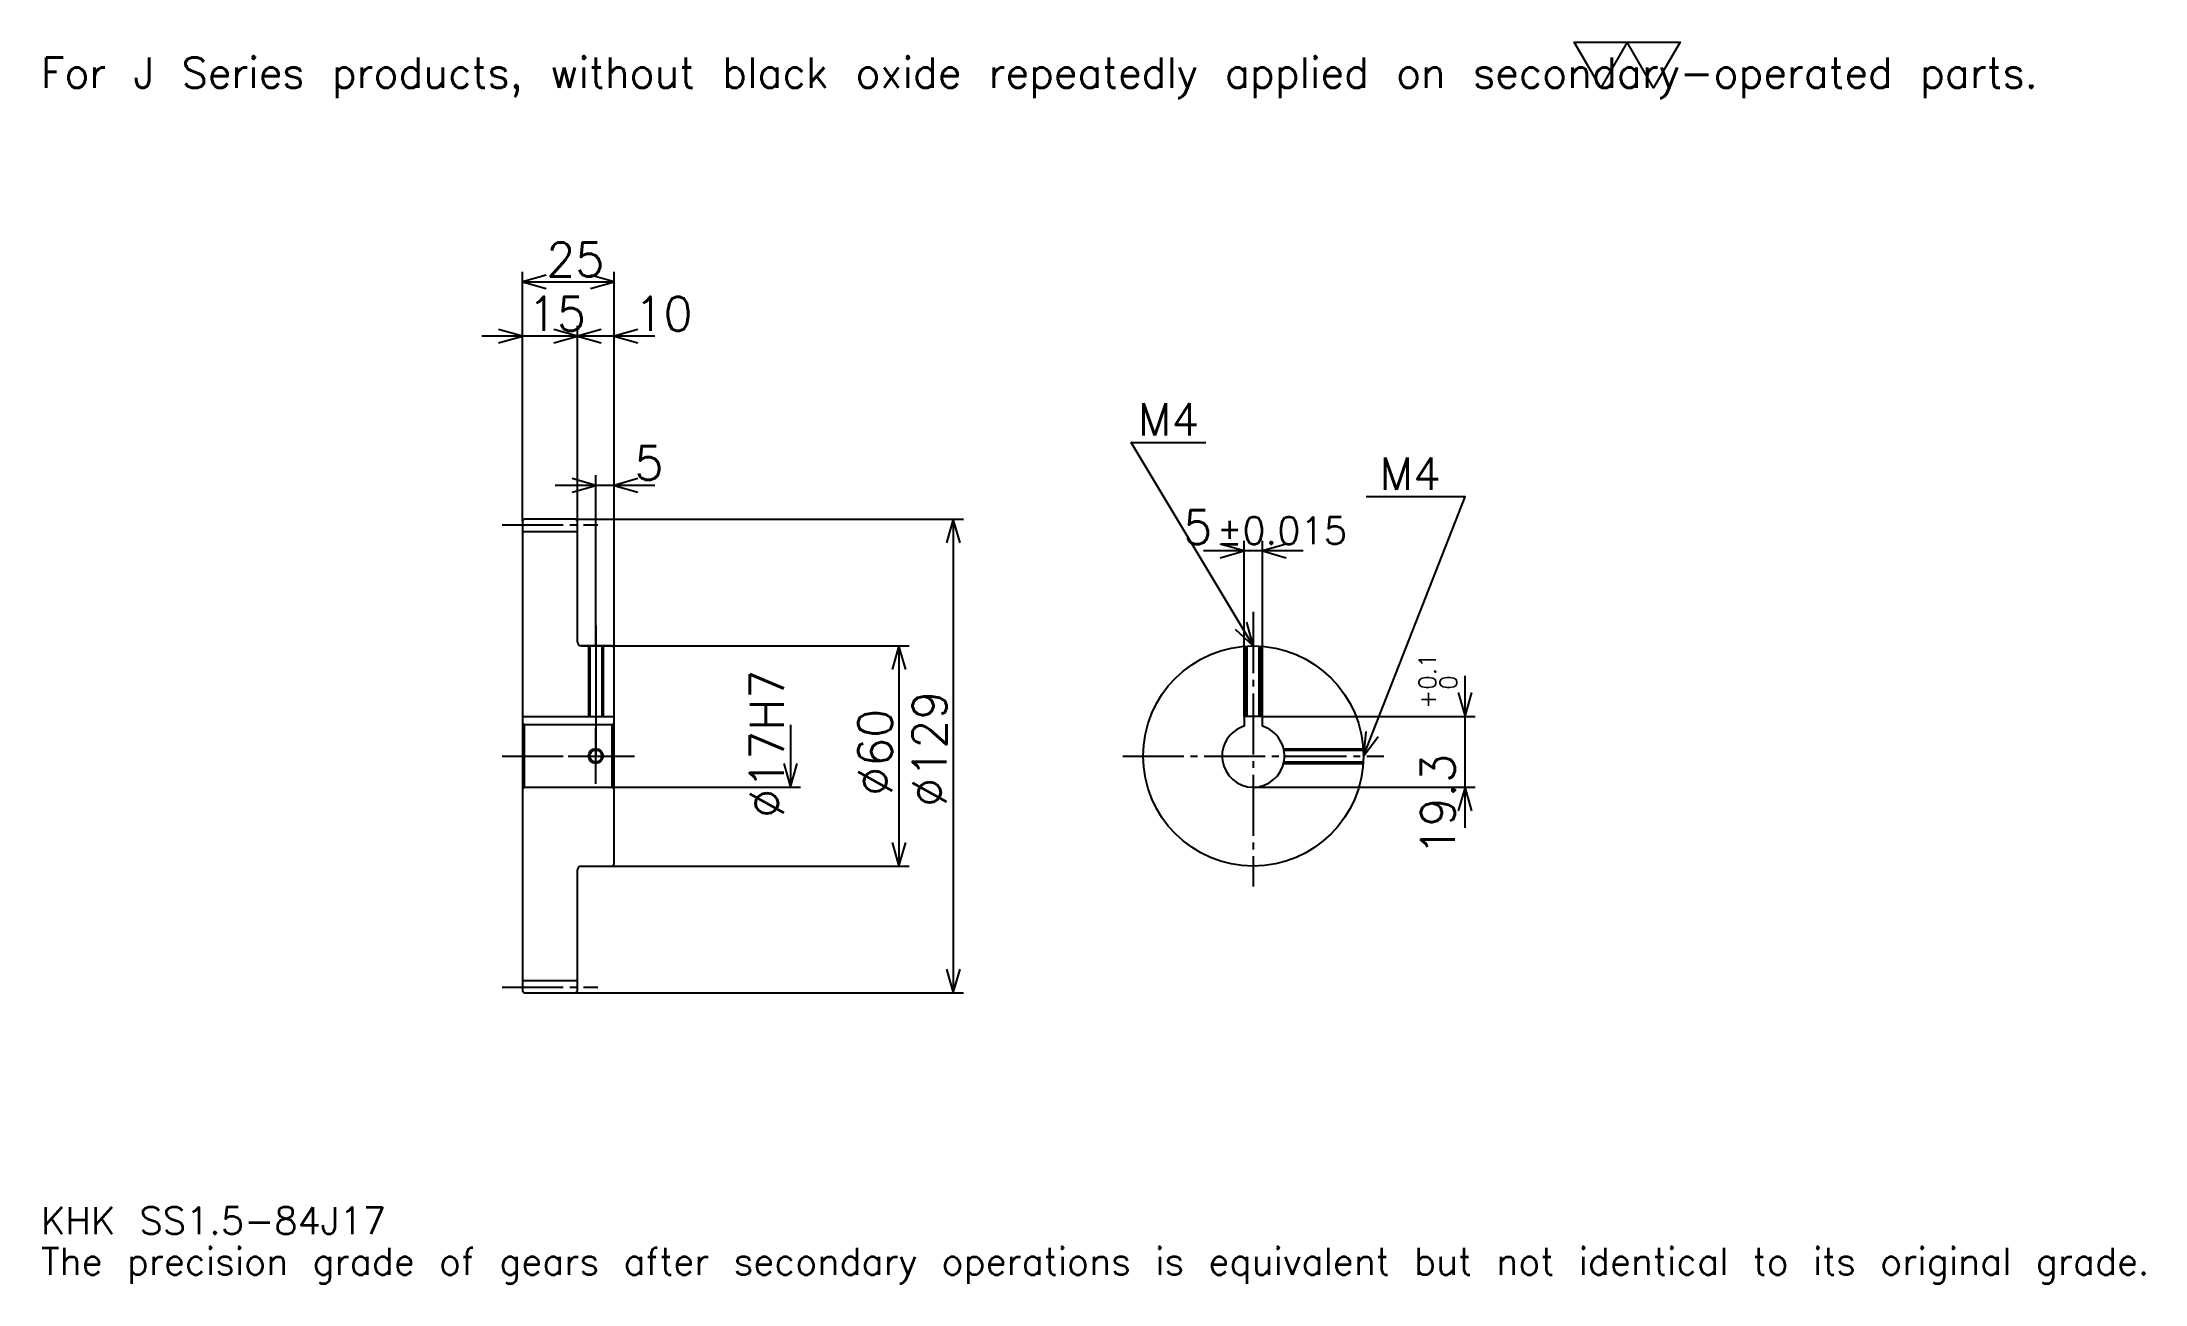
# Model space of a CAD drawing. Extents: x 19 to 592, y 7 to 345.
import ezdxf

# ---------------------------------------------------------------- set-up
doc = ezdxf.new("R2010")
doc.units = 0
doc.linetypes.add('DASHDOT', pattern=[22.173913, 16.630435, -1.847826, 1.847826, -1.847826])
doc.layers.get('0').update_dxf_attribs({"linetype": 'CONTINUOUS'})
doc.layers.add('DASHDOT', color=6, linetype='DASHDOT')
doc.styles.add('KANJI', font='TXT', dxfattribs={"bigfont": 'BIGFONT'})

msp = doc.modelspace()

# ---------------------------------------------------------------- linework, layer by layer
at = {"color": 5}
for p, q in [((149.67392, 215.097824), (149.67392, 282.543488)), ((174.67392, 215.097824), (174.67392, 282.543488)), ((149.67392, 279.771729), (174.67392, 279.771729)), ((175.76088, 264.989136), (138.58696, 264.989136)), ((185.76088, 264.989136), (153.58696, 264.989136)), ((164.67392, 215.097824), (164.67392, 267.760864)), ((185.76088, 224.336945), (158.58696, 224.336945)), ((169.67392, 215.097824), (169.67392, 227.108688)), ((149.67392, 214.597824), (149.67392, 215.097824)), ((164.17392, 215.097824), (174.67392, 215.097824)), ((164.67392, 214.597824), (164.67392, 215.097824)), ((169.67392, 180.597824), (169.67392, 215.097824)), ((169.67392, 180.597824), (169.67392, 215.097824)), ((174.67392, 215.097824), (269.836975, 215.097824)), ((174.67392, 180.097824), (174.67392, 215.097824)), ((267.065216, 215.097824), (267.065216, 86.097824)), ((362.391296, 206.467392), (335.217407, 206.467392)), ((346.304352, 161.397827), (346.304352, 209.239136)), ((351.304352, 161.397827), (351.304352, 209.239136)), ((165.67392, 180.597824), (174.67392, 180.597824)), ((174.67392, 180.597824), (255.054352, 180.597824)), ((252.282623, 180.597824), (252.282623, 120.597824)), ((406.521759, 131.010864), (406.521759, 172.484787)), ((351.304352, 161.397827), (409.293488, 161.397827)), ((222.717407, 159.097824), (222.717407, 142.097824)), ((174.67392, 142.097824), (225.489136, 142.097824)), ((348.804352, 142.097824), (409.293488, 142.097824)), ((165.67392, 120.597824), (174.67392, 120.597824)), ((174.67392, 120.597824), (255.054352, 120.597824)), ((164.17392, 86.097824), (174.67392, 86.097824)), ((174.67392, 86.097824), (269.836975, 86.097824))]:
    msp.add_line(p, q, dxfattribs=at)
at = {"color": 4}
for p, q in [((149.67392, 211.722824), (164.67392, 211.722824)), ((149.67392, 161.397827), (174.67392, 161.397827)), ((150.17392, 159.097824), (150.17392, 142.097824)), ((174.17392, 159.097824), (174.67392, 159.597824)), ((174.17392, 142.097824), (174.67392, 141.597824)), ((149.67392, 89.472824), (164.67392, 89.472824))]:
    msp.add_line(p, q, dxfattribs=at)
at = {"color": 7}
msp.add_lwpolyline([(443.478271, 332.608704), (436.271759, 345.100006), (465.097839, 345.100006), (457.891327, 332.608704), (450.684784, 345.100006), (443.478271, 332.608704)], dxfattribs=at)
at = {"color": 5}
for points in [[(156.141312, 281.619568), (149.67392, 279.771729), (156.141312, 277.92392)], [(168.206528, 277.92392), (174.67392, 279.771729), (168.206528, 281.619568)], [(143.206528, 263.141296), (149.67392, 264.989136), (143.206528, 266.836945)], [(158.206528, 263.141296), (164.67392, 264.989136), (158.206528, 266.836945)], [(171.141312, 266.836945), (164.67392, 264.989136), (171.141312, 263.141296)], [(181.141312, 266.836945), (174.67392, 264.989136), (181.141312, 263.141296)], [(348.804352, 180.597824), (315.543488, 236.032608), (335.869568, 236.032608)], [(163.206528, 222.489136), (169.67392, 224.336945), (163.206528, 226.184784)], [(181.141312, 226.184784), (174.67392, 224.336945), (181.141312, 222.489136)], [(378.804352, 150.597824), (406.521759, 221.25), (379.543518, 221.25)], [(268.913055, 208.630432), (267.065216, 215.097824), (265.217407, 208.630432)], [(339.836975, 204.619568), (346.304352, 206.467392), (339.836975, 208.315216)], [(357.771729, 208.315216), (351.304352, 206.467392), (357.771729, 204.619568)], [(343.892395, 185.192871), (348.804352, 180.597824), (347.061401, 187.094269)], [(254.130432, 174.130432), (252.282623, 180.597824), (250.434784, 174.130432)], [(404.67395, 167.865219), (406.521759, 161.397827), (408.369598, 167.865219)], [(379.446106, 157.29332), (378.804352, 150.597824), (382.886475, 155.943634)], [(220.869568, 148.565216), (222.717407, 142.097824), (224.565216, 148.565216)], [(408.369598, 135.630432), (406.521759, 142.097824), (404.67395, 135.630432)], [(250.434784, 127.065216), (252.282623, 120.597824), (254.130432, 127.065216)], [(265.217407, 92.565216), (267.065216, 86.097824), (268.913055, 92.565216)]]:
    msp.add_lwpolyline(points, dxfattribs=at)
at = {"color": 4}
for points in [[(164.67392, 181.597824), (164.67392, 214.597824), (164.17392, 215.097824), (150.17392, 215.097824), (149.67392, 214.597824), (149.67392, 141.597824)], [(165.67392, 120.597824), (174.17392, 120.597824), (174.67392, 121.097824), (174.67392, 180.097824), (174.17392, 180.597824), (165.67392, 180.597824)], [(167.67392, 180.597824), (167.67392, 161.397827)], [(168.053925, 180.597824), (168.053925, 161.397827)], [(171.293915, 180.597824), (171.293915, 161.397827)], [(171.67392, 180.597824), (171.67392, 161.397827)], [(346.804352, 161.397827), (346.804352, 180.531082)], [(347.184357, 161.397827), (347.184357, 180.554047)], [(350.424347, 161.397827), (350.424347, 180.554047)], [(350.804352, 161.397827), (350.804352, 180.531082)], [(351.304352, 158.721863), (351.304352, 161.397827), (346.304352, 161.397827), (346.304352, 158.721863)], [(149.67392, 141.597824), (150.17392, 142.097824), (174.17392, 142.097824), (174.17392, 159.097824), (150.17392, 159.097824), (149.67392, 159.597824)], [(357.065704, 152.597824), (378.73761, 152.597824)], [(357.14856, 152.217819), (378.760559, 152.217819)], [(357.14856, 148.977829), (378.760559, 148.977829)], [(357.065704, 148.597824), (378.73761, 148.597824)], [(149.67392, 141.597824), (149.67392, 86.597824), (150.17392, 86.097824), (164.17392, 86.097824), (164.67392, 86.597824), (164.67392, 119.597824)]]:
    msp.add_lwpolyline(points, dxfattribs=at)
for centre, radius in [((348.804352, 150.597824), 30), ((169.67392, 150.597824), 1.62)]:
    msp.add_circle(centre, radius, dxfattribs=at)
at = {"color": 7}
msp.add_circle((169.67392, 150.597824), 2, dxfattribs=at)
at = {"color": 4}
for centre, radius, start, end in [((165.67392, 181.597824), 1, 180, 270), ((348.804352, 150.597824), 8.5, 107.104634835, 72.895365165), ((165.67392, 119.597824), 1, 90, 180)]:
    msp.add_arc(centre, radius, start, end, dxfattribs=at)
at = {"layer": 'DASHDOT', "color": 7}
for p, q in [((144.130447, 213.597824), (170.217392, 213.597824)), ((348.804352, 189.83696), (348.804352, 115.054344)), ((169.67392, 180.597824), (169.67392, 150.597824)), ((144.130447, 150.597824), (180.217392, 150.597824)), ((313.260864, 150.597824), (384.347839, 150.597824)), ((144.130447, 87.597824), (170.217392, 87.597824))]:
    msp.add_line(p, q, dxfattribs=at)
for points in [[(169.67392, 186.141296), (169.67392, 155.85434)], [(169.67392, 143.054352), (169.67392, 158.141296)], [(162.130447, 150.597824), (177.217392, 150.597824)]]:
    msp.add_lwpolyline(points, dxfattribs=at)

# ---------------------------------------------------------------- texts
at = {"color": 7, "style": 'KANJI'}
for s, height, p in [('For J Series products, without black oxide repeatedly applied on secondary-operated parts.', 8.315217, (18.47826, 332.608704)), ('25', 9.23913, (156.168488, 281.25)), ('15', 9.23913, (151.168488, 266.467407)), ('10', 9.23913, (180.217392, 266.467407)), ('M4', 8.869566, (317.391296, 237.880432)), ('5', 9.23913, (180.217392, 225.815216)), ('M4', 8.869566, (383.239136, 223.097824)), ('5', 9.23913, (329.732971, 208.315216)), ('%%p0.015', 7.391304, (338.87854, 208.315216)), ('KHK SS1.5-84J17', 7.391304, (18.47826, 20.326086)), ('The precision grade of gears after secondary operations is equivalent but not identical to its original grade.', 7.391304, (18.47826, 9.23913))]:
    msp.add_text(s, height=height, dxfattribs=at).set_placement(p)
for s, height, p in [('%%c17H7', 9.23913, (220.869568, 133.736404)), ('0.1', 4.619565, (398.576111, 168.638275)), ('0', 4.619565, (404.304382, 168.638275)), ('%%c129', 9.23913, (265.217407, 136.739136)), ('+', 4.619565, (398.576111, 163.464371)), ('%%c60', 9.23913, (250.434784, 139.741852)), ('19.3', 9.23913, (403.75, 123.473755))]:
    msp.add_text(s, height=height, rotation=90, dxfattribs=at).set_placement(p)

doc.saveas('drawing.dxf')
